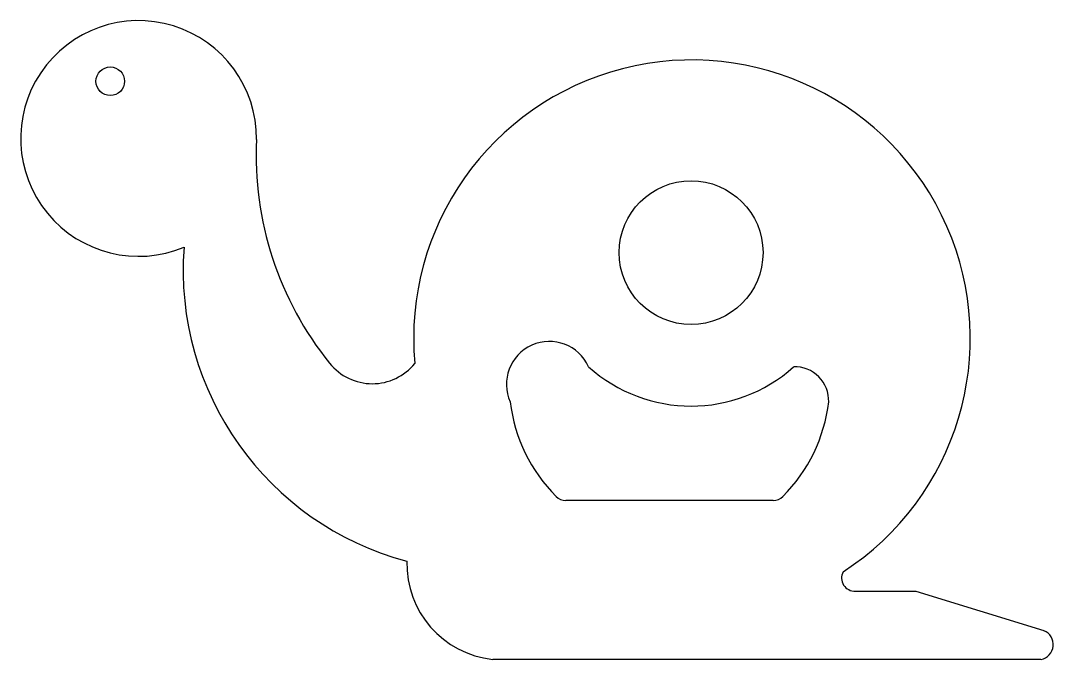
# Model space of a CAD drawing. Header units: millimetres. Extents: x 0 to 152, y 0 to 94.
import ezdxf

# ---------------------------------------------------------------- set-up
doc = ezdxf.new("R2010")
doc.units = ezdxf.units.MM

msp = doc.modelspace()

# ---------------------------------------------------------------- linework, layer by layer
at = {"color": 7, "linetype": 'Continuous'}
for p, q in [((110.48, 23.56), (80.09, 23.56)), ((122.54, 10.27), (131.39, 10.27)), ((131.39, 10.27), (150.18, 4.48)), ((69.4, 0.27), (149.74, 0.27))]:
    msp.add_line(p, q, dxfattribs=at)
for centre, radius in [((13.33, 85.04), 2.1), ((98.46, 59.91), 10.54)]:
    msp.add_circle(centre, radius, dxfattribs=at)
for centre, radius, start, end in [((17.48, 76.65), 17.28, 359.5313, 292.6763), ((98.59, 47.37), 40.79, 302.8728, 185.2088), ((83.48, 74.27), 48.78, 177.3686, 218.8334), ((68.23, 57.36), 44.22, 175.6632, 255.0082), ((77.69, 40.59), 6.29, 24.1991, 204.1991), ((51.73, 48.71), 8.02, 218.8334, 321.0417), ((98.46, 59.91), 22.5, 228.0824, 311.9176), ((113.63, 38.17), 5, 358.1627, 91.5528), ((95.29, 40.78), 23.5, 186.7512, 225.0346), ((95.29, 40.78), 23.5, 314.9653, 353.2486), ((80.09, 25.56), 2, 225.0365, 270), ((110.48, 25.56), 2, 270, 314.9643), ((70.88, 14.28), 14.09, 178.5209, 263.9623), ((122.45, 12.21), 1.94, 152.2373, 272.802), ((149.35, 2.43), 2.2, 280.2737, 67.8304)]:
    msp.add_arc(centre, radius, start, end, dxfattribs=at)

doc.saveas('drawing.dxf')
